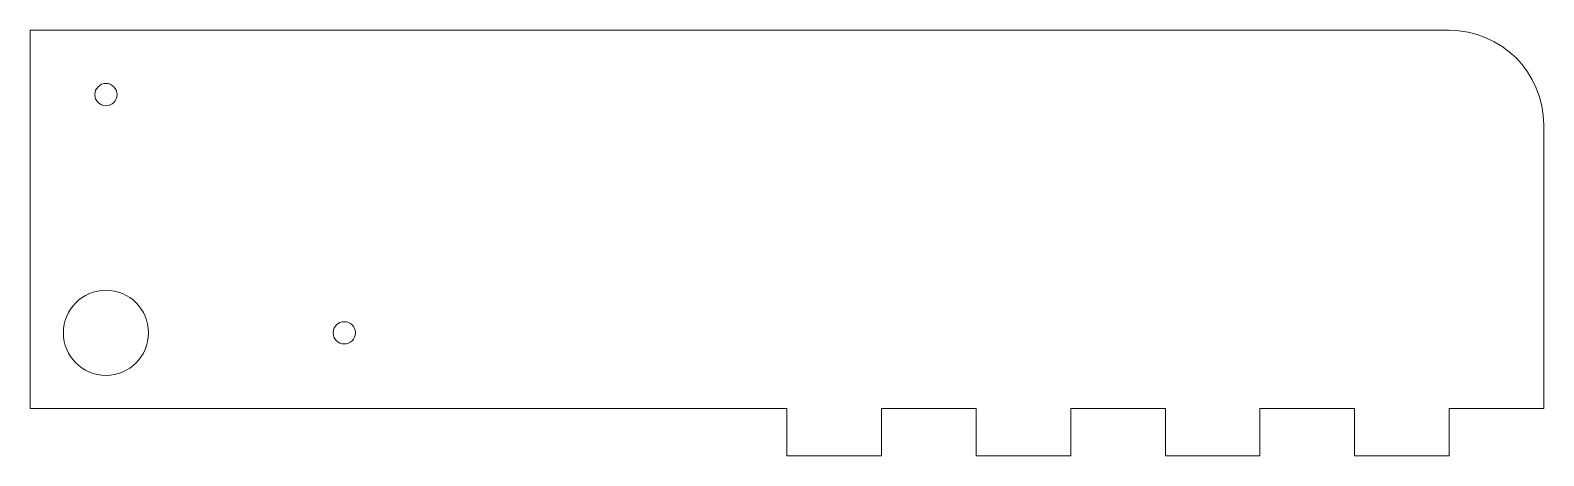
# Model space of a CAD drawing. Header units: inches. Extents: x 0 to 4, y -0.12 to 1.
import ezdxf

# ---------------------------------------------------------------- set-up
doc = ezdxf.new("R2010")
doc.units = ezdxf.units.IN
doc.header["$MEASUREMENT"] = 0

msp = doc.modelspace()

# ---------------------------------------------------------------- linework, layer by layer
at = {"color": 7, "linetype": 'Continuous', "lineweight": 15}
for p, q in [((0, 1), (0, 0)), ((3.75, 1), (0, 1)), ((4, 0), (4, 0.75)), ((0, 0), (2, 0)), ((2, 0), (2, -0.125)), ((2.25, 0), (2.5, 0)), ((2.25, -0.125), (2.25, 0)), ((2.5, 0), (2.5, -0.125)), ((2.75, 0), (3, 0)), ((2.75, -0.125), (2.75, 0)), ((3, 0), (3, -0.125)), ((3.25, 0), (3.5, 0)), ((3.25, -0.125), (3.25, 0)), ((3.5, 0), (3.5, -0.125)), ((3.75, 0), (4, 0)), ((3.75, -0.125), (3.75, 0)), ((2, -0.125), (2.25, -0.125)), ((2.5, -0.125), (2.75, -0.125)), ((3, -0.125), (3.25, -0.125)), ((3.5, -0.125), (3.75, -0.125))]:
    msp.add_line(p, q, dxfattribs=at)
for centre, radius in [((0.2, 0.8299), 0.0295), ((0.2, 0.2), 0.1125), ((0.8299, 0.2), 0.0295)]:
    msp.add_circle(centre, radius, dxfattribs=at)
msp.add_arc((3.75, 0.75), 0.25, 0, 90, dxfattribs=at)

doc.saveas('drawing.dxf')
